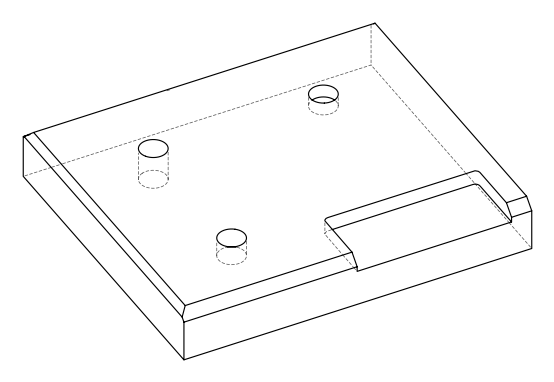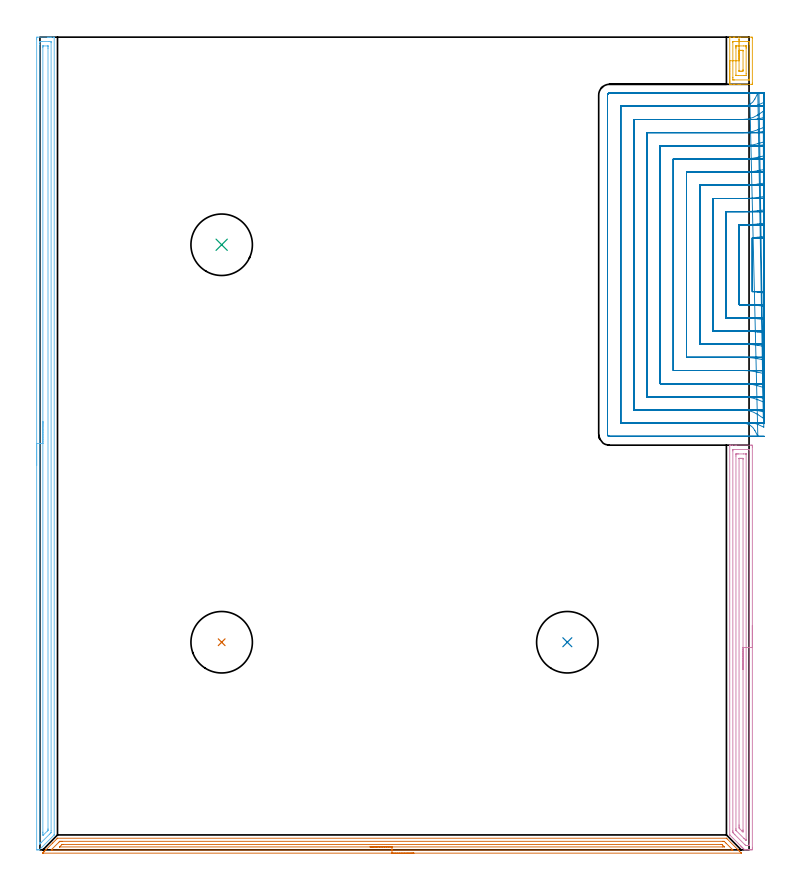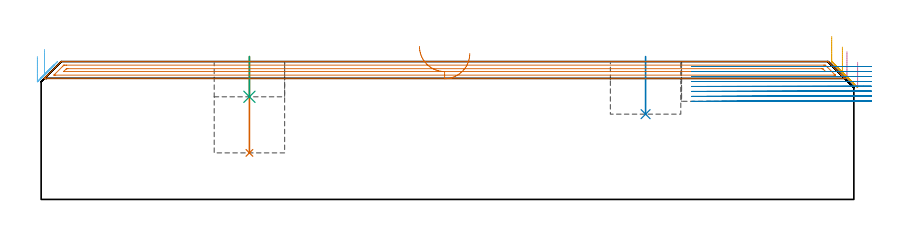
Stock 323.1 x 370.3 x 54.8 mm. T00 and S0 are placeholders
(PLAN: 8 operations, 2 tool changes, 88.7 min)
(1 INDEXABLE_INSERT_DRILL_BLIND_HOLE_FROM_SOLID | STEP1POCKET | UGT0302_007 | 0.15 min | 22335 mm3)
(2 INDEXABLE_INSERT_DRILL_BLIND_HOLE_FROM_SOLID_1 | STEP1POCKET_1 | UGT0302_007 | 0.09 min | 12859 mm3)
(3 INDEXABLE_INSERT_DRILL_BLIND_HOLE_FROM_SOLID_2 | STEP1POCKET_2 | UGT0302_007 | 0.07 min | 8611 mm3)
(4 AREA_MILL | FG_CHAMFER_SURFACE | UGT0205_001 | 6.06 min | 10101 mm3)
(5 AREA_MILL_1 | FG_CHAMFER_SURFACE_1 | UGT0205_001 | 0.92 min | 1463 mm3)
(6 AREA_MILL_2 | FG_CHAMFER_SURFACE_2 | UGT0205_001 | 9.04 min | 11849 mm3)
(7 AREA_MILL_3 | FG_CHAMFER_SURFACE_3 | UGT0205_001 | 7.67 min | 7156 mm3)
(8 MILL_SLOT | SLOT_PARTIAL_RECTANGULAR | UGT0201_007 | Follow Part, ap 2, ae 75% | 64.74 min | 177147 mm3)
(TOOL UGT0302_007 | Indexable Insert Drill 28mm | D28 PA180 FL50 Z2)
(TOOL UGT0205_001 | Chamfer Mill 20 x 3 x 45 deg. | D20 FL50 Z2)
(TOOL UGT0201_007 | End Mill 8 mm | D8 FL19 Z4)
(OP 1 INDEXABLE_INSERT_DRILL_BLIND_HOLE_FROM_SOLID)
G17 G21 G94 G90
T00 M6
G54
G17 G0 G90 X82.8 Y94.6 S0 M3
G43 Z64.8 H0
G94 G81 G98 Z18.5 F250. R56.8
G80
M5
M2
(OP 2 INDEXABLE_INSERT_DRILL_BLIND_HOLE_FROM_SOLID_1)
G17 G21 G94 G90
T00 M6
G54
G17 G0 G90 X240.3 Y94.6 S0 M3
G43 Z64.8 H0
G94 G81 G98 Z33.9 F250. R56.8
G80
M5
M2
(OP 3 INDEXABLE_INSERT_DRILL_BLIND_HOLE_FROM_SOLID_2)
G17 G21 G94 G90
T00 M6
G54
G17 G0 G90 X82.8 Y275.7 S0 M3
G43 Z64.8 H0
G94 G81 G98 Z40.8 F250. R56.8
G80
M5
M2
(OP 4 AREA_MILL)
G17 G21 G94 G90
T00 M6
G54
G17 G0 G90 X324.6 Y102.2 S1061 M3
G43 Z64.8 H0
Z54.5
G94 G1 Y102.162 Z53.628 F250.
Y102.048 Z52.764
Y101.859 Z51.912
Y101.597 Z51.08
Y101.263 Z50.274
Y100.86 Z49.5
Y100.392 Z48.764
Y99.86 Z48.072
Y99.271 Z47.429
Y98.628 Z46.84
Y97.936 Z46.308
Y97.2 Z45.84
Y96.426 Z45.437
Y95.62 Z45.103
Y94.788 Z44.841
Y93.936 Z44.652
Y93.072 Z44.538
Y92.2 Z44.5
Y1.161
X324.599 Y0.62 Z44.501
X324.596 Y0.272
X324.592 Y0.01 Z44.503
X324.256 Y0. Z44.839
X323.72 Z45.377
X323.382 Z45.714
X322.846 Z46.25
X322.508 Z46.587
X321.832 Z47.268
X321.486 Z47.613
X321.23 Y0.002 Z47.863
X321.089 Y0.01 Z48.003
X321.031 Y0.067 Z48.063
X320.926 Y0.173 Z48.172
X320.761 Y0.337 Z48.334
X320.479 Y0.62 Z48.619
X320.324 Y0.774 Z48.771
X320.175 Y0.924 Z48.923
X320.033 Y1.066 Z49.065
X319.887 Y1.211 Z49.209
X319.748 Y1.351 Z49.35
X319.586 Y1.513 Z49.512
X319.45 Y1.648 Z49.646
X319.32 Y1.779 Z49.778
X314.548 Y6.552 Z54.551
X314.336 Y6.766 Z54.761
X314.305 Y6.805 Z54.79
X314.3 Y6.874 Z54.8
Y184.227
X314.302 Y184.39 Z54.788
X314.431 Y184.397 Z54.662
X314.566 Y184.4 Z54.533
X314.841 Z54.258
X315.518 Z53.577
X316.73 Z52.367
X317.266 Z51.829
X323.988 Z45.109
X324.256 Y184.396 Z44.842
X324.593 Y184.39 Z44.504
X324.597 Y184.129 Z44.502
X324.599 Y183.78 Z44.501
X324.6 Y183.428 Z44.5
Y92.2
X323.186 Z45.914
Y2.607
X323.185 Y2.407 Z45.915
X323.181 Y2.061 Z45.919
X323.179 Y2.021 Z45.921
X323.174 Y2.01 Z45.926
X323.144 Y2.007 Z45.956
X323.038 Y2.003 Z46.062
X322.906 Y2. Z46.194
X322.508 Z46.592
X322.031 Y2.001 Z47.069
X321.634 Y2.006 Z47.466
X321.578 Y2.01 Z47.522
X321.546 Y2.015 Z47.554
X321.516 Y2.042 Z47.584
X321.393 Y2.161 Z47.707
X321.143 Y2.407 Z47.957
X316.676 Y6.874 Z52.424
X316.392 Y7.16 Z52.708
X315.793 Y7.767 Z53.307
X315.721 Y7.859 Z53.379
X315.719 Y7.941 Z53.381
X315.716 Y8.114 Z53.384
X315.714 Y8.46 Z53.386
Y8.661
Y181.792
X315.715 Y181.993 Z53.385
X315.719 Y182.339 Z53.381
X315.721 Y182.379 Z53.379
X315.726 Y182.39 Z53.374
X315.756 Y182.393 Z53.344
X315.862 Y182.398 Z53.238
X315.994 Y182.4 Z53.106
X322.985 Z46.115
X323.137 Y182.397 Z45.963
X323.168 Y182.394 Z45.932
X323.178 Y182.39 Z45.922
X323.18 Y182.381 Z45.92
X323.183 Y182.345 Z45.917
X323.185 Y182.195 Z45.915
X323.186 Y92.2 Z45.914
X321.772 Z47.328
X321.771 Y4.807 Z47.329
X321.768 Y4.526 Z47.332
X321.765 Y4.34 Z47.335
X321.759 Y4.251 Z47.341
X321.737 Y4.27 Z47.363
X321.634 Y4.369 Z47.466
X320.912 Y5.087 Z48.188
X320.761 Y5.238 Z48.339
X317.338 Y8.661 Z51.762
X317.266 Y8.734 Z51.834
X317.167 Y8.838 Z51.933
X317.145 Y8.866 Z51.955
X317.136 Y8.882 Z51.965
X317.133 Y8.947 Z51.967
X317.13 Y9.134 Z51.97
X317.128 Y9.695 Z51.972
X317.129 Y179.453 Z51.971
X317.131 Y180.206 Z51.969
X317.133 Y180.342 Z51.967
X317.135 Y180.384 Z51.965
X317.172 Y180.39 Z51.928
X317.266 Y180.393 Z51.834
X317.95 Y180.4 Z51.15
X318.139 Z50.961
X320.571 Z48.529
X321.445 Z47.655
X321.634 Y180.398 Z47.466
X321.697 Y180.395 Z47.403
X321.746 Y180.39 Z47.354
X321.765 Y180.38 Z47.335
X321.767 Y180.346 Z47.333
X321.77 Y180.206 Z47.33
X321.771 Y180.067 Z47.329
X321.772 Y92.2 Z47.328
X320.357 Z48.743
Y9.074
X320.356 Y8.661 Z48.744
X320.353 Y8.184 Z48.747
X320.351 Y8.129 Z48.749
X320.164 Y8.297 Z48.936
X319.983 Y8.469 Z49.117
X319.887 Y8.562 Z49.213
X318.895 Y9.554 Z50.205
X318.772 Y9.684 Z50.328
X318.55 Y9.92 Z50.55
X318.547 Y10.031 Z50.553
X318.544 Y10.448 Z50.556
X318.543 Y10.929 Z50.557
Y11.341
Y178.167
X318.545 Y178.296 Z50.555
X318.549 Y178.379 Z50.551
X318.552 Y178.391 Z50.549
X318.56 Y178.394 Z50.54
X318.586 Y178.397 Z50.514
X319.013 Y178.4 Z50.087
X319.906 Z49.194
X320.308 Y178.39 Z48.792
X320.351 Y178.388 Z48.749
X320.354 Y178.356 Z48.746
X320.356 Y178.307 Z48.744
X320.357 Y178.259 Z48.743
Y177.939
Y92.2
Y91.328 Z48.781
Y90.464 Z48.895
Y89.612 Z49.083
Y88.78 Z49.346
Y87.974 Z49.68
Y87.2 Z50.082
Y86.464 Z50.551
Y85.772 Z51.082
Y85.129 Z51.672
Y84.54 Z52.315
Y84.008 Z53.007
Y83.54 Z53.743
Y83.137 Z54.516
Y82.803 Z55.322
Y82.541 Z56.154
Y82.352 Z57.006
Y82.238 Z57.871
Y82.2 Z58.743
G0 Z64.8
M5
M2
(OP 5 AREA_MILL_1)
G17 G21 G94 G90
T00 M6
G54
G17 G0 G90 X314.3 Y349.55 S1061 M3
G43 Z64.8 H0
G94 G1 Y349.588 Z63.928 F250.
Y349.702 Z63.063
Y349.891 Z62.212
Y350.153 Z61.38
Y350.487 Z60.574
Y350.89 Z59.8
Y351.358 Z59.064
Y351.89 Z58.372
Y352.479 Z57.729
Y353.122 Z57.139
Y353.814 Z56.608
Y354.55 Z56.14
Y355.324 Z55.737
Y356.13 Z55.403
Y356.962 Z55.141
Y357.814 Z54.952
Y358.678 Z54.838
Y359.55 Z54.8
Y370.204
X314.303 Y370.29 Z54.789
X314.373 Y370.298 Z54.72
X314.449 Y370.3 Z54.649
X316.012 Z53.087
X316.392 Z52.705
X316.581 Z52.516
X318.329 Z50.769
X319.013 Z50.081
X324.256 Z44.84
X324.591 Y370.29 Z44.505
X324.599 Y370.088 Z44.499
X324.6 Y369.76 Z44.5
Y349.34
X324.591 Y348.81 Z44.505
X324.391 Y348.8 Z44.706
X319.013 Z50.081
X318.329 Z50.769
X318.139 Z50.958
X316.392 Z52.705
X316.012 Z53.086
X315.024 Z54.075
X314.644 Z54.454
X314.449 Z54.649
X314.381 Z54.713
X314.374 Y348.801 Z54.719
X314.303 Y348.81 Z54.789
X314.3 Y348.896 Z54.8
Y359.55
X315.714 Z53.386
X315.715 Y367.984 Z53.385
X315.716 Y368.156 Z53.384
X315.719 Y368.242 Z53.381
X315.721 Y368.28 Z53.379
X315.731 Y368.29 Z53.369
X315.77 Y368.292 Z53.33
X316.082 Y368.299 Z53.018
X322.508 Z46.592
X323.075 Y368.296 Z46.025
X323.15 Y368.29 Z45.95
X323.179 Y368.277 Z45.921
X323.182 Y368.187 Z45.918
X323.184 Y367.984 Z45.916
X323.186 Y367.296 Z45.914
Y367.096
X323.185 Y351.116 Z45.915
X323.184 Y350.944 Z45.916
X323.181 Y350.858 Z45.919
X323.179 Y350.82 Z45.921
X323.169 Y350.81 Z45.931
X323.13 Y350.808 Z45.97
X322.818 Y350.801 Z46.282
X316.392 Z52.708
X315.825 Y350.804 Z53.275
X315.75 Y350.81 Z53.35
X315.721 Y350.823 Z53.379
X315.718 Y350.913 Z53.382
X315.716 Y351.116 Z53.384
X315.714 Y351.804 Z53.386
Y352.004
Y359.55
X317.128 Z51.972
Y365.321
X317.129 Y365.46 Z51.971
X317.131 Y366.208 Z51.969
X317.133 Y366.277 Z51.967
X317.135 Y366.287 Z51.965
X317.147 Y366.292 Z51.953
X317.177 Y366.298 Z51.923
X317.266 Y366.299 Z51.834
X318.049 Y366.3 Z51.051
X320.671 Z48.429
X321.545 Y366.299 Z47.555
X321.634 Y366.296 Z47.466
X321.724 Y366.29 Z47.376
X321.765 Y366.283 Z47.335
X321.768 Y366.254 Z47.332
X321.769 Y366.208 Z47.331
X321.771 Y365.46 Z47.329
X321.772 Y365.321 Z47.328
X321.771 Y353.64 Z47.329
X321.769 Y352.891 Z47.331
X321.767 Y352.823 Z47.333
X321.765 Y352.813 Z47.335
X321.753 Y352.808 Z47.347
X321.723 Y352.802 Z47.377
X321.634 Y352.801 Z47.466
X320.851 Y352.8 Z48.249
X318.229 Z50.871
X317.355 Y352.801 Z51.745
X317.266 Y352.804 Z51.834
X317.176 Y352.81 Z51.924
X317.135 Y352.817 Z51.965
X317.132 Y352.846 Z51.968
X317.131 Y352.891 Z51.969
X317.129 Y353.03 Z51.971
X317.128 Y359.55 Z51.972
X318.543 Z50.557
Y363.545
X318.546 Y364.02 Z50.554
X318.55 Y364.182 Z50.55
X318.555 Y364.29 Z50.545
X319.144 Y364.3 Z49.956
X319.887 Z49.213
X320.018 Z49.082
X320.264 Y364.296 Z48.836
X320.326 Y364.293 Z48.774
X320.351 Y364.29 Z48.749
X320.352 Y364.272 Z48.748
X320.355 Y364.218 Z48.745
X320.357 Y363.955 Z48.743
Y355.555
X320.354 Y355.08 Z48.746
X320.35 Y354.918 Z48.75
X320.345 Y354.81 Z48.755
X319.756 Y354.8 Z49.344
X319.013 Z50.087
X318.882 Z50.218
X318.636 Y354.804 Z50.464
X318.574 Y354.807 Z50.526
X318.549 Y354.81 Z50.551
X318.548 Y354.828 Z50.552
X318.545 Y354.882 Z50.555
X318.543 Y355.145 Z50.557
Y359.55
Y360.422 Z50.595
Y361.286 Z50.709
Y362.138 Z50.898
Y362.97 Z51.16
Y363.776 Z51.494
Y364.55 Z51.897
Y365.286 Z52.366
Y365.978 Z52.897
Y366.621 Z53.486
Y367.21 Z54.129
Y367.742 Z54.822
Y368.21 Z55.557
Y368.613 Z56.331
Y368.947 Z57.137
Y369.209 Z57.969
Y369.398 Z58.821
Y369.512 Z59.686
Y369.55 Z60.557
G0 Z64.8
M5
M2
(OP 6 AREA_MILL_2)
G17 G21 G94 G90
T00 M6
G54
G17 G0 G90 X-1.5 Y175.15 S1061 M3
G43 Z64.8 H0
Z56.8
G94 G1 Y175.188 Z55.928 F250.
Y175.302 Z55.064
Y175.491 Z54.212
Y175.753 Z53.38
Y176.087 Z52.574
Y176.49 Z51.8
Y176.958 Z51.064
Y177.49 Z50.372
Y178.079 Z49.729
Y178.722 Z49.14
Y179.414 Z48.608
Y180.15 Z48.14
Y180.924 Z47.737
Y181.73 Z47.403
Y182.562 Z47.141
Y183.414 Z46.952
Y184.278 Z46.838
Y185.15 Z46.8
Y369.26
X-1.499 Y369.679 Z46.801
X-1.495 Y370.148 Z46.803
X-1.492 Y370.291 Z46.806
X-1.031 Y370.3 Z47.266
X3.383 Z51.677
X3.92 Z52.217
X4.265 Z52.562
X4.803 Z53.099
X5.148 Z53.443
X6.133 Z54.433
X6.489 Y370.293 Z54.78
X6.497 Y370.291 Z54.788
X6.5 Y370.125 Z54.8
Y6.877
X6.494 Y6.804 Z54.791
X6.489 Y6.788 Z54.787
X-0.148 Y0.151 Z48.151
X-0.288 Y0.009 Z48.004
X-0.318 Y0.002 Z47.974
X-0.493 Y0. Z47.806
X-1.223 Z47.076
X-1.263 Z47.036
X-1.493 Y0.01 Z46.805
X-1.5 Y0.064 Z46.8
Y0.07
Y185.15
X-0.086 Z48.214
Y366.935
X-0.084 Y367.827 Z48.216
X-0.083 Y367.891 Z48.217
X-0.066 Y368.29 Z48.234
X0.334 Y368.297 Z48.634
X0.735 Y368.299 Z49.035
X1.214 Y368.3 Z49.514
X3.862 Z52.162
X4.265 Y368.299 Z52.565
X4.748 Y368.297 Z53.048
X4.976 Y368.29 Z53.276
X5.079 Y368.273 Z53.379
X5.085 Y367.956 Z53.385
Y367.891
Y8.664
X5.079 Y7.841 Z53.379
X5.015 Y7.77 Z53.315
X4.64 Y7.391 Z52.94
X4.265 Y7.015 Z52.565
X0.472 Y3.222 Z48.772
X0.199 Y2.951 Z48.499
X-0.068 Y2.691 Z48.232
X-0.077 Y2.684 Z48.223
X-0.079 Y2.697 Z48.221
X-0.082 Y2.773 Z48.218
X-0.085 Y2.928 Z48.215
X-0.086 Y3.239 Z48.214
Y185.15
X1.328 Z49.628
X1.329 Y365.503 Z49.629
X1.331 Y366.104 Z49.631
X1.334 Y366.25 Z49.634
X1.335 Y366.279 Z49.635
X1.361 Y366.29 Z49.661
X1.427 Y366.297 Z49.727
X1.617 Y366.299 Z49.917
X3.383 Z51.683
X3.576 Y366.297 Z51.876
X3.631 Y366.294 Z51.931
X3.661 Y366.29 Z51.961
X3.665 Y366.277 Z51.965
X3.668 Y366.201 Z51.968
X3.67 Y366.104 Z51.97
X3.671 Y365.812 Z51.971
Y365.211
Y9.558
X3.67 Y9.267 Z51.97
X3.666 Y8.965 Z51.966
X3.665 Y8.894 Z51.965
X3.622 Y8.833 Z51.922
X3.464 Y8.664 Z51.764
X3.423 Y8.623 Z51.723
X1.677 Y6.877 Z49.977
X1.646 Y6.847 Z49.946
X1.617 Y6.823 Z49.917
X1.335 Y6.601 Z49.635
X1.332 Y6.877 Z49.632
X1.33 Y7.168 Z49.63
X1.329 Y7.77 Z49.629
X1.328 Y8.063 Z49.628
Y185.15
Y186.022 Z49.667
Y186.886 Z49.78
Y187.738 Z49.969
Y188.57 Z50.232
Y189.376 Z50.565
Y190.15 Z50.968
Y190.886 Z51.437
Y191.578 Z51.968
Y192.221 Z52.557
Y192.81 Z53.201
Y193.342 Z53.893
Y193.81 Z54.628
Y194.213 Z55.402
Y194.547 Z56.208
Y194.809 Z57.04
Y194.998 Z57.892
Y195.112 Z58.757
Y195.15 Z59.628
G0 Z64.8
M5
M2
(OP 7 AREA_MILL_3)
G17 G21 G94 G90
T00 M6
G54
G17 G0 G90 X170.4 Y-1.5 S1061 M3
G43 Z64.8 H0
Z58.
G94 G1 X170.362 Z57.128 F250.
X170.248 Z56.264
X170.059 Z55.412
X169.797 Z54.58
X169.463 Z53.774
X169.06 Z53.
X168.592 Z52.264
X168.06 Z51.572
X167.471 Z50.929
X166.828 Z50.34
X166.136 Z49.808
X165.4 Z49.34
X164.626 Z48.937
X163.82 Z48.603
X162.988 Z48.341
X162.136 Z48.152
X161.272 Z48.038
X160.4 Z48.
X1.625
X1.372 Y-1.498 Z48.002
X1.25 Y-1.495 Z48.004
X1.21 Y-1.492 Z48.006
X1.372 Y-1.327 Z48.171
X1.54 Y-1.158 Z48.337
X1.703 Y-0.996 Z48.502
X1.819 Y-0.88 Z48.618
X1.977 Y-0.721 Z48.774
X2.13 Y-0.569 Z48.929
X2.266 Y-0.433 Z49.065
X2.414 Y-0.284 Z49.211
X2.557 Y-0.142 Z49.356
X2.712 Y0.013 Z49.511
X2.851 Y0.153 Z49.649
X5.839 Y3.14 Z52.639
X7.761 Y5.061 Z54.56
X7.967 Y5.265 Z54.761
X8.005 Y5.295 Z54.79
X8.073 Y5.3 Z54.8
X312.727
X312.795 Y5.295 Z54.79
X312.833 Y5.265 Z54.761
X313.039 Y5.061 Z54.561
X317.815 Y0.286 Z49.784
X317.949 Y0.153 Z49.649
X318.088 Y0.013 Z49.511
X318.243 Y-0.142 Z49.356
X318.386 Y-0.284 Z49.211
X318.534 Y-0.433 Z49.065
X318.67 Y-0.569 Z48.929
X318.823 Y-0.721 Z48.774
X319.324 Y-1.224 Z48.276
X319.42 Y-1.32 Z48.18
X319.577 Y-1.48 Z48.018
X319.583 Y-1.495 Z48.003
X319.577 Y-1.499 Z47.999
X160.4 Y-1.5 Z48.
Y-0.086 Z49.414
X5.798 Y-0.085 Z49.415
X5.393 Y-0.084 Z49.416
X5.186 Y-0.082 Z49.418
X5.087 Y-0.079 Z49.421
X5.131 Y-0.028 Z49.472
X5.197 Y0.043 Z49.543
X5.393 Y0.243 Z49.743
X8.66 Y3.51 Z53.01
X8.966 Y3.813 Z53.313
X9.028 Y3.866 Z53.366
X9.047 Y3.879 Z53.379
X9.069 Y3.881 Z53.381
X9.171 Y3.884 Z53.384
X9.86 Y3.886 Z53.386
X10.063
X311.144 Y3.885 Z53.385
X311.488 Y3.884 Z53.384
X311.661 Y3.881 Z53.381
X311.743 Y3.879 Z53.379
X311.834 Y3.806 Z53.306
X312.438 Y3.21 Z52.71
X312.727 Y2.923 Z52.423
X315.407 Y0.243 Z49.743
X315.681 Y-0.035 Z49.465
X315.708 Y-0.066 Z49.434
X315.718 Y-0.08 Z49.42
X315.71 Y-0.081 Z49.419
X315.61 Y-0.084 Z49.416
X315.407 Y-0.085 Z49.415
X315.205 Y-0.086 Z49.414
X160.4
Y1.328 Z50.828
X9.104 Y1.329 Z50.829
X8.989 Y1.33 Z50.83
X8.966 Y1.332 Z50.832
X8.952 Y1.334 Z50.834
X8.958 Y1.348 Z50.848
X8.966 Y1.365 Z50.865
X9.015 Y1.416 Z50.916
X9.062 Y1.463 Z50.963
X9.937 Y2.337 Z51.837
X10.03 Y2.423 Z51.923
X10.067 Y2.457 Z51.957
X10.203 Y2.464 Z51.964
X10.478 Y2.469 Z51.969
X10.616 Y2.471 Z51.971
X310.185
X310.46 Y2.468 Z51.968
X310.643 Y2.464 Z51.964
X310.734 Y2.456 Z51.956
X310.758 Y2.434 Z51.934
X310.862 Y2.337 Z51.837
X310.94 Y2.26 Z51.76
X311.734 Y1.463 Z50.963
X311.834 Y1.359 Z50.859
X311.842 Y1.334 Z50.834
X310.94 Y1.329 Z50.829
X160.4 Y1.328 Z50.828
X159.528 Z50.866
X158.664 Z50.98
X157.812 Z51.169
X156.98 Z51.432
X156.174 Z51.765
X155.4 Z52.168
X154.664 Z52.637
X153.972 Z53.168
X153.329 Z53.757
X152.74 Z54.401
X152.208 Z55.093
X151.74 Z55.828
X151.337 Z56.602
X151.003 Z57.408
X150.741 Z58.24
X150.552 Z59.092
X150.438 Z59.957
X150.4 Z60.828
G0 Z64.8
M5
M2
(OP 8 MILL_SLOT)
G17 G21 G94 G90
T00 M6
G54
G17 G0 G90 X330.084 Y279.448 S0 M3
G43 Z64.8 H0
Z52.825
G94 G1 X327.1 Y279.143 F250.
G2 X324.6 Y278.935 R66. F500.
G1 Y254.265
G2 X327.1 Y254.058 R66.
G1 X330.084 Y253.753 F250.
X330.081 Y285.513
X327.1 Y285.177
G2 X320.384 Y284.8 R60. F500.
G1 X318.6
Y248.4
X320.387
G2 X327.1 Y248.023 R60.
G1 X330.081 Y247.688 F250.
X330.077 Y291.592
X327.1 Y291.219
G2 X320.384 Y290.8 R54. F500.
G1 X312.6
Y242.4
X320.387
G2 X327.1 Y241.981 R54.
G1 X330.077 Y241.608 F250.
X330.07 Y297.692
X327.1 Y297.272
G2 X320.384 Y296.8 R48. F500.
G1 X306.6
Y236.4
X320.387
G2 X327.1 Y235.928 R48.
G1 X330.071 Y235.509 F250.
X330.061 Y303.82
X327.1 Y303.34
G2 X320.384 Y302.8 R42. F500.
G1 X300.6
Y230.4
X320.387
G2 X327.1 Y229.86 R42.
G1 X330.061 Y229.38 F250.
X330.047 Y309.992
X327.1 Y309.432
G2 X320.384 Y308.8 R36. F500.
G1 X294.6
Y224.4
X320.387
G2 X327.1 Y223.769 R36.
G1 X330.047 Y223.209 F250.
X330.024 Y316.233
X327.1 Y315.561
G2 X320.384 Y314.8 R30. F500.
G1 X288.6
Y218.4
X320.387
G2 X327.1 Y217.639 R30.
G1 X330.024 Y216.968 F250.
X329.98 Y322.598
X327.1 Y321.759
G2 X320.384 Y320.8 R24. F500.
G1 X282.6
Y212.4
X320.387
G2 X327.1 Y211.442 R24.
G1 X329.98 Y210.603 F250.
X329.883 Y329.219
X327.1 Y328.1
G2 X320.384 Y326.8 R18. F500.
G1 X276.6
Y206.4
X320.387
G2 X327.1 Y205.101 R18.
G1 X329.884 Y203.982 F250.
X329.586 Y336.535
X327.1 Y334.855
G2 X320.384 Y332.8 R12. F500.
G1 X270.6
Y200.4
X320.387
G2 X327.1 Y198.346 R12.
G1 X329.587 Y196.668 F250.
X327.092 Y344.78 F500.
X325.742 Y342.1 F250.
G2 X320.384 Y338.8 R6. F500.
G1 X264.6
Y194.4
X320.387
G2 X325.739 Y191.111 R6.
G1 X327.095 Y188.435 F250.
X323.384 Y344.8 F500.
X320.384 F250.
X259.5 F500.
G3 X258.6 Y343.9 R0.9
G1 Y189.3
G3 X259.5 Y188.4 R0.9
G1 X320.387
X323.387 F250.
G0 Z64.8
X330.098 Y278.959
Z50.85
G1 X327.1 Y278.846
G2 X324.6 Y278.8 R66. F500.
G1 Y254.4
G2 X327.1 Y254.352 R66.
G1 X330.098 Y254.237 F250.
X330.097 Y284.975
X327.1 Y284.851
G2 X324.626 Y284.8 R60. F500.
G1 X318.6
Y248.4
X324.598
G2 X327.1 Y248.347 R60.
G1 X330.097 Y248.221 F250.
Y290.994
X327.1 Y290.857
G2 X324.626 Y290.8 R54. F500.
G1 X312.6
Y242.4
X324.575
G2 X327.1 Y242.341 R54.
G1 X330.097 Y242.201 F250.
X330.096 Y297.018
X327.1 Y296.864
G2 X324.626 Y296.8 R48. F500.
G1 X306.6
Y236.4
X324.575
G2 X327.1 Y236.334 R48.
G1 X330.096 Y236.176 F250.
X330.095 Y303.05
X327.1 Y302.873
G2 X324.626 Y302.8 R42. F500.
G1 X300.6
Y230.4
X324.575
G2 X327.1 Y230.324 R42.
G1 X330.095 Y230.144 F250.
X330.093 Y309.091
X327.1 Y308.885
G2 X324.626 Y308.8 R36. F500.
G1 X294.6
Y224.4
X324.575
G2 X327.1 Y224.311 R36.
G1 X330.093 Y224.101 F250.
X330.09 Y315.15
X327.1 Y314.902
G2 X324.626 Y314.8 R30. F500.
G1 X288.6
Y218.4
X324.575
G2 X327.1 Y218.294 R30.
G1 X330.089 Y218.041 F250.
X330.084 Y321.237
X327.1 Y320.928
G2 X324.626 Y320.8 R24. F500.
G1 X282.6
Y212.4
X324.575
G2 X327.1 Y212.267 R24.
G1 X330.083 Y211.951 F250.
X330.072 Y327.383
X327.1 Y326.971
G2 X324.626 Y326.8 R18. F500.
G1 X276.6
Y206.4
X324.575
G2 X327.1 Y206.222 R18.
G1 X330.07 Y205.801 F250.
X330.036 Y333.676
X327.1 Y333.058
G2 X324.626 Y332.8 R12. F500.
G1 X270.6
Y200.4
X324.575
G2 X327.1 Y200.131 R12.
G1 X330.033 Y199.5 F250.
X329.833 Y340.571
X327.1 Y339.334
G2 X324.626 Y338.8 R6. F500.
G1 X264.6
Y194.4
X324.575
G2 X327.1 Y193.843 R6.
G1 X329.822 Y192.581 F250.
X327.626 Y344.8
X324.626
X259.5 F500.
G3 X258.6 Y343.9 R0.9
G1 Y189.3
G3 X259.5 Y188.4 R0.9
G1 X324.575
X327.575 F250.
G0 X330.1 Y278.818 Z48.875
G1 X327.1 Y278.801
G2 X326.718 Y278.8 R66. F500.
G1 X324.6
Y254.4
X326.718
G2 X327.1 Y254.399 R66.
G1 X330.1 Y254.382 F250.
Y284.82
X327.1 Y284.801
G2 X326.718 Y284.8 R60. F500.
G1 X318.6
Y248.4
X326.718
G2 X327.1 Y248.399 R60.
G1 X330.1 Y248.38 F250.
Y290.823
X327.1 Y290.801
G2 X326.718 Y290.8 R54. F500.
G1 X312.6
Y242.4
X326.718
G2 X327.1 Y242.399 R54.
G1 X330.1 Y242.377 F250.
Y296.825
X327.1 Y296.802
G2 X326.718 Y296.8 R48. F500.
G1 X306.6
Y236.4
X326.718
G2 X327.1 Y236.398 R48.
G1 X330.1 Y236.375 F250.
Y302.829
X327.1 Y302.802
G2 X326.718 Y302.8 R42. F500.
G1 X300.6
Y230.4
X326.718
G2 X327.1 Y230.398 R42.
G1 X330.1 Y230.371 F250.
Y308.834
X327.1 Y308.802
G2 X326.718 Y308.8 R36. F500.
G1 X294.6
Y224.4
X326.718
G2 X327.1 Y224.398 R36.
G1 X330.1 Y224.366 F250.
Y314.841
X327.1 Y314.802
G2 X326.718 Y314.8 R30. F500.
G1 X288.6
Y218.4
X326.718
G2 X327.1 Y218.398 R30.
G1 X330.1 Y218.359 F250.
Y320.851
X327.1 Y320.803
G2 X326.718 Y320.8 R24. F500.
G1 X282.6
Y212.4
X326.718
G2 X327.1 Y212.397 R24.
G1 X330.1 Y212.349 F250.
X330.099 Y326.868
X327.1 Y326.804
G2 X326.718 Y326.8 R18. F500.
G1 X276.6
Y206.4
X326.718
G2 X327.1 Y206.396 R18.
G1 X330.099 Y206.332 F250.
X330.098 Y332.902
X327.1 Y332.806
G2 X326.718 Y332.8 R12. F500.
G1 X270.6
Y200.4
X326.718
G2 X327.1 Y200.394 R12.
G1 X330.098 Y200.298 F250.
X330.094 Y339.003
X327.1 Y338.812
G2 X326.718 Y338.8 R6. F500.
G1 X264.6
Y194.4
X326.718
G2 X327.1 Y194.388 R6.
G1 X330.094 Y194.197 F250.
X329.718 Y344.8
X326.718
X259.5 F500.
G3 X258.6 Y343.9 R0.9
G1 Y189.3
G3 X259.5 Y188.4 R0.9
G1 X326.718
X329.718 F250.
G0 X330.1 Y278.8 Z46.9
G1 X327.1
X324.6 F500.
Y254.4
X327.1
X330.1 F250.
Y284.8
X327.1
X318.6 F500.
Y248.4
X327.1
X330.1 F250.
Y290.8
X327.1
X312.6 F500.
Y242.4
X327.1
X330.1 F250.
Y296.8
X327.1
X306.6 F500.
Y236.4
X327.1
X330.1 F250.
Y302.8
X327.1
X300.6 F500.
Y230.4
X327.1
X330.1 F250.
Y308.8
X327.1
X294.6 F500.
Y224.4
X327.1
X330.1 F250.
Y314.8
X327.1
X288.6 F500.
Y218.4
X327.1
X330.1 F250.
Y320.8
X327.1
X282.6 F500.
Y212.4
X327.1
X330.1 F250.
Y326.8
X327.1
X276.6 F500.
Y206.4
X327.1
X330.1 F250.
Y332.8
X327.1
X270.6 F500.
Y200.4
X327.1
X330.1 F250.
Y338.8
X327.1
X264.6 F500.
Y194.4
X327.1
X330.1 F250.
Y344.8
X327.1
X259.5 F500.
G3 X258.6 Y343.9 R0.9
G1 Y189.3
G3 X259.5 Y188.4 R0.9
G1 X327.1
X330.1 F250.
G0 Y278.8 Z44.925
G1 X327.1
X324.6 F500.
Y254.4
X327.1
X330.1 F250.
Y284.8
X327.1
X318.6 F500.
Y248.4
X327.1
X330.1 F250.
Y290.8
X327.1
X312.6 F500.
Y242.4
X327.1
X330.1 F250.
Y296.8
X327.1
X306.6 F500.
Y236.4
X327.1
X330.1 F250.
Y302.8
X327.1
X300.6 F500.
Y230.4
X327.1
X330.1 F250.
Y308.8
X327.1
X294.6 F500.
Y224.4
X327.1
X330.1 F250.
Y314.8
X327.1
X288.6 F500.
Y218.4
X327.1
X330.1 F250.
Y320.8
X327.1
X282.6 F500.
Y212.4
X327.1
X330.1 F250.
Y326.8
X327.1
X276.6 F500.
Y206.4
X327.1
X330.1 F250.
Y332.8
X327.1
X270.6 F500.
Y200.4
X327.1
X330.1 F250.
Y338.8
X327.1
X264.6 F500.
Y194.4
X327.1
X330.1 F250.
Y344.8
X327.1
X259.5 F500.
G3 X258.6 Y343.9 R0.9
G1 Y189.3
G3 X259.5 Y188.4 R0.9
G1 X327.1
X330.1 F250.
G0 Y278.8 Z42.95
G1 X327.1
X324.6 F500.
Y254.4
X327.1
X330.1 F250.
Y284.8
X327.1
X318.6 F500.
Y248.4
X327.1
X330.1 F250.
Y290.8
X327.1
X312.6 F500.
Y242.4
X327.1
X330.1 F250.
Y296.8
X327.1
X306.6 F500.
Y236.4
X327.1
X330.1 F250.
Y302.8
X327.1
X300.6 F500.
Y230.4
X327.1
X330.1 F250.
Y308.8
X327.1
X294.6 F500.
Y224.4
X327.1
X330.1 F250.
Y314.8
X327.1
X288.6 F500.
Y218.4
X327.1
X330.1 F250.
Y320.8
X327.1
X282.6 F500.
Y212.4
X327.1
X330.1 F250.
Y326.8
X327.1
X276.6 F500.
Y206.4
X327.1
X330.1 F250.
Y332.8
X327.1
X270.6 F500.
Y200.4
X327.1
X330.1 F250.
Y338.8
X327.1
X264.6 F500.
Y194.4
X327.1
X330.1 F250.
Y344.8
X327.1
X259.5 F500.
G3 X258.6 Y343.9 R0.9
G1 Y189.3
G3 X259.5 Y188.4 R0.9
G1 X327.1
X330.1 F250.
G0 Y278.8 Z40.975
G1 X327.1
X324.6 F500.
Y254.4
X327.1
X330.1 F250.
Y284.8
X327.1
X318.6 F500.
Y248.4
X327.1
X330.1 F250.
Y290.8
X327.1
X312.6 F500.
Y242.4
X327.1
X330.1 F250.
Y296.8
X327.1
X306.6 F500.
Y236.4
X327.1
X330.1 F250.
Y302.8
X327.1
X300.6 F500.
Y230.4
X327.1
X330.1 F250.
Y308.8
X327.1
X294.6 F500.
Y224.4
X327.1
X330.1 F250.
Y314.8
X327.1
X288.6 F500.
Y218.4
X327.1
X330.1 F250.
Y320.8
X327.1
X282.6 F500.
Y212.4
X327.1
X330.1 F250.
Y326.8
X327.1
X276.6 F500.
Y206.4
X327.1
X330.1 F250.
Y332.8
X327.1
X270.6 F500.
Y200.4
X327.1
X330.1 F250.
Y338.8
X327.1
X264.6 F500.
Y194.4
X327.1
X330.1 F250.
Y344.8
X327.1
X259.5 F500.
G3 X258.6 Y343.9 R0.9
G1 Y189.3
G3 X259.5 Y188.4 R0.9
G1 X327.1
X330.1 F250.
G0 Y278.8 Z39.
G1 X327.1
X324.6 F500.
Y254.4
X327.1
X330.1 F250.
Y284.8
X327.1
X318.6 F500.
Y248.4
X327.1
X330.1 F250.
Y290.8
X327.1
X312.6 F500.
Y242.4
X327.1
X330.1 F250.
Y296.8
X327.1
X306.6 F500.
Y236.4
X327.1
X330.1 F250.
Y302.8
X327.1
X300.6 F500.
Y230.4
X327.1
X330.1 F250.
Y308.8
X327.1
X294.6 F500.
Y224.4
X327.1
X330.1 F250.
Y314.8
X327.1
X288.6 F500.
Y218.4
X327.1
X330.1 F250.
Y320.8
X327.1
X282.6 F500.
Y212.4
X327.1
X330.1 F250.
Y326.8
X327.1
X276.6 F500.
Y206.4
X327.1
X330.1 F250.
Y332.8
X327.1
X270.6 F500.
Y200.4
X327.1
X330.1 F250.
Y338.8
X327.1
X264.6 F500.
Y194.4
X327.1
X330.1 F250.
Y344.8
X327.1
X259.5 F500.
G3 X258.6 Y343.9 R0.9
G1 Y189.3
G3 X259.5 Y188.4 R0.9
G1 X327.1
X330.1 F250.
G0 Z64.8
M5
M2
